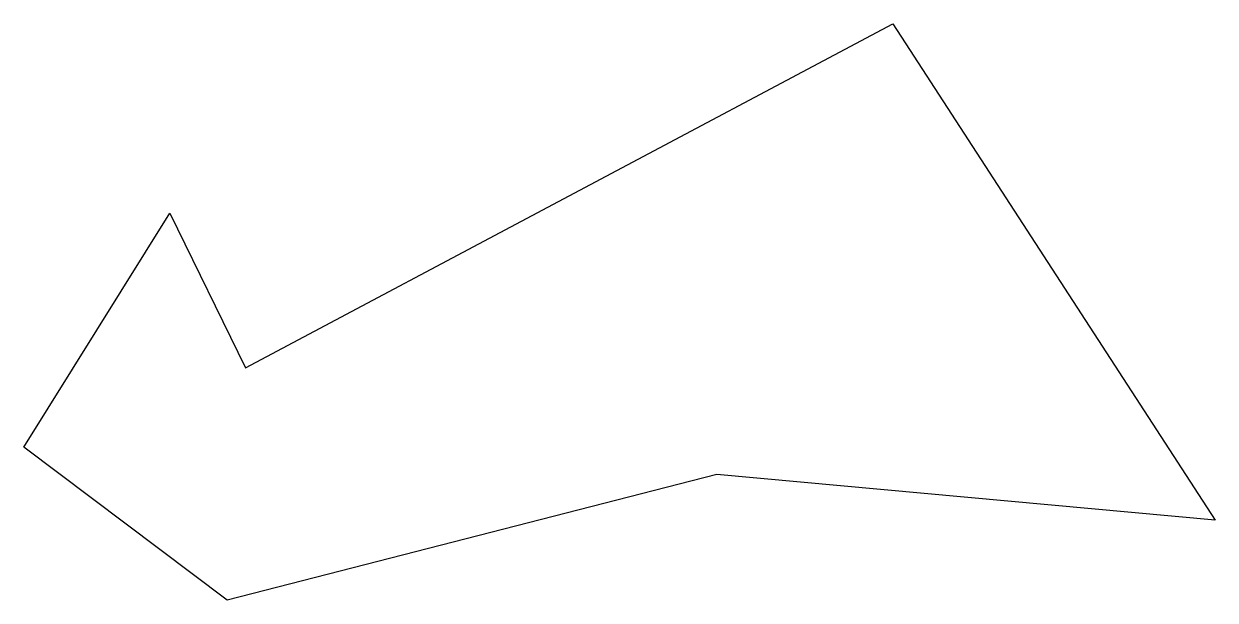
# Model space of a CAD drawing. Header units: inches. Extents: x 17.7 to 31, y 15 to 21.5.
import ezdxf

# ---------------------------------------------------------------- set-up
doc = ezdxf.new("R2010")
doc.units = ezdxf.units.IN
doc.header["$MEASUREMENT"] = 0

msp = doc.modelspace()

# ---------------------------------------------------------------- linework, layer by layer
for p, q in [((20.163, 17.642), (27.412, 21.496)), ((27.412, 21.496), (31.023, 15.936)), ((17.68, 16.756), (19.317, 19.377)), ((19.317, 19.377), (20.163, 17.642)), ((19.956, 15.041), (17.68, 16.756)), ((25.441, 16.45), (19.956, 15.041)), ((31.023, 15.936), (25.441, 16.45))]:
    msp.add_line(p, q)

doc.saveas('drawing.dxf')
